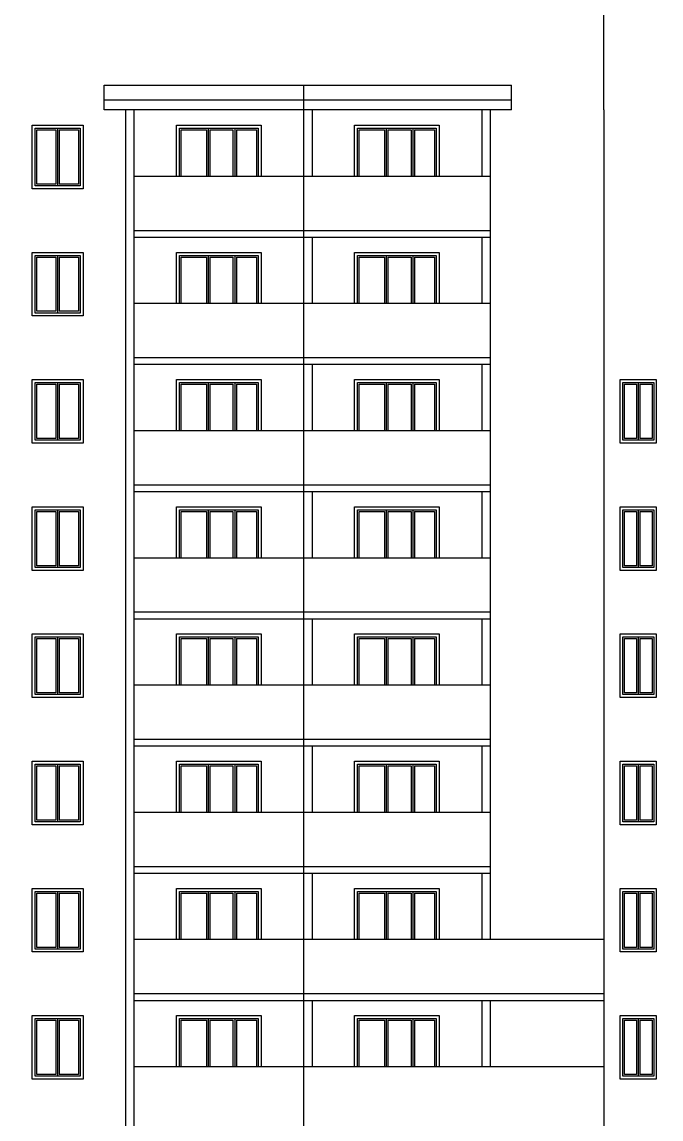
# Model space of a CAD drawing. Header units: inches. Extents: x -634 to 3638, y -6930911 to 5552.
# Drawn here: x 2327.81 to 2342.35, y 3409.74 to 3434.7 of the extents above; entities that cross this region are included whole.
import ezdxf

# ---------------------------------------------------------------- set-up
doc = ezdxf.new("R2010")
doc.units = ezdxf.units.IN
doc.header["$MEASUREMENT"] = 0
doc.linetypes.add('Dashed', pattern=[1128.888893, 564.444447, -564.444447])
for name, color, linetype, lineweight in [('ELEV', 134, 'Continuous', 18), ('фасады', 7, 'Continuous', 30), ('фасады2', 7, 'Continuous', 25)]:
    doc.layers.add(name, color=color, linetype=linetype, lineweight=lineweight)

msp = doc.modelspace()

# ---------------------------------------------------------------- hatches: boundary and pattern name
at = {"layer": 'ELEV', "linetype": 'Continuous'}
h = msp.add_hatch(dxfattribs=at)
h.set_pattern_fill('ANSI31', color=256, scale=0.01044, style=0)
h.set_pattern_definition([(45, (1262.311104, 3366.587935), (-0.02343928418428, 0.02343928418428), [])])
edge = h.paths.add_edge_path()
edge.add_ellipse((1445.78234, 3471.96182), major_axis=(0, 6932302.83262), ratio=0.00000001506, start_angle=89.999976115149, end_angle=270.000023884851)
edge.add_line((1445.67794, 3474.85168), (1445.67794, 3528.48347))
edge.add_line((1445.67794, 3528.48347), (1445.88675, 3528.48347))
edge.add_line((1445.88675, 3528.48347), (1445.88675, 3474.85168))

# ---------------------------------------------------------------- linework, layer by layer
at = {"layer": 'фасады', "color": 7, "linetype": 'Dashed', "ltscale": 100}
for points in [[(2341.05184, 3432.69494), (2341.05184, 3436.10975)], [(2329.68555, 3432.69494), (2329.68555, 3433.25448)], [(2329.68555, 3433.25448), (2338.94604, 3433.25448)], [(2334.21933, 3433.25448), (2334.21933, 3429.80104)], [(2338.94604, 3432.69494), (2338.94604, 3433.25448)], [(2329.68555, 3432.92645), (2338.94604, 3432.92645)], [(2330.16787, 3432.69494), (2330.16787, 3429.80104)], [(2330.36079, 3432.69494), (2330.36079, 3429.80104)], [(2334.41226, 3432.69494), (2334.41226, 3431.19011)], [(2338.27079, 3432.69494), (2338.27079, 3431.19011)], [(2338.46372, 3432.69494), (2338.46372, 3429.80104)], [(2341.05184, 3432.69494), (2341.05184, 3429.80104)], [(2330.36079, 3431.19011), (2338.46372, 3431.19011)], [(2330.16787, 3429.80104), (2330.16787, 3426.90714)], [(2330.36079, 3429.95538), (2338.46372, 3429.95538)], [(2330.36079, 3429.80104), (2330.36079, 3426.90714)], [(2330.36079, 3429.80104), (2338.46372, 3429.80104)], [(2334.21933, 3429.80104), (2334.21933, 3426.90714)], [(2334.41226, 3429.80104), (2334.41226, 3428.29621)], [(2338.27079, 3429.80104), (2338.27079, 3428.29621)], [(2338.46372, 3429.80104), (2338.46372, 3426.90714)], [(2341.05184, 3429.80104), (2341.05184, 3426.90714)], [(2330.36079, 3428.29621), (2338.46372, 3428.29621)], [(2330.36079, 3427.06148), (2338.46372, 3427.06148)], [(2330.16787, 3426.90714), (2330.16787, 3424.01323)], [(2330.36079, 3426.90714), (2330.36079, 3424.01323)], [(2330.36079, 3426.90714), (2338.46372, 3426.90714)], [(2330.36079, 3426.90714), (2338.46372, 3426.90714)], [(2334.21933, 3426.90714), (2334.21933, 3424.01323)], [(2334.41226, 3426.90714), (2334.41226, 3425.40231)], [(2338.27079, 3426.90714), (2338.27079, 3425.40231)], [(2338.46372, 3426.90714), (2338.46372, 3424.01323)], [(2341.05184, 3426.90714), (2341.05184, 3424.01323)], [(2330.36079, 3425.40231), (2338.46372, 3425.40231)], [(2330.16787, 3424.01323), (2330.16787, 3421.11933)], [(2330.36079, 3424.16758), (2338.46372, 3424.16758)], [(2330.36079, 3424.01323), (2330.36079, 3421.11933)], [(2330.36079, 3424.01323), (2338.46372, 3424.01323)], [(2334.21933, 3424.01323), (2334.21933, 3421.11933)], [(2334.41226, 3424.01323), (2334.41226, 3422.5084)], [(2338.27079, 3424.01323), (2338.27079, 3422.5084)], [(2338.46372, 3424.01323), (2338.46372, 3421.11933)], [(2341.05184, 3424.01323), (2341.05184, 3421.11933)], [(2330.36079, 3422.5084), (2338.46372, 3422.5084)], [(2330.36079, 3421.27367), (2338.46372, 3421.27367)], [(2330.16787, 3421.11933), (2330.16787, 3418.22543)], [(2330.36079, 3421.11933), (2330.36079, 3418.22543)], [(2330.36079, 3421.11933), (2338.46372, 3421.11933)], [(2334.21933, 3421.11933), (2334.21933, 3418.22543)], [(2334.41226, 3421.11933), (2334.41226, 3419.6145)], [(2338.27079, 3421.11933), (2338.27079, 3419.6145)], [(2338.46372, 3421.11933), (2338.46372, 3418.22543)], [(2341.05184, 3421.11933), (2341.05184, 3418.22543)], [(2330.36079, 3419.6145), (2338.46372, 3419.6145)], [(2330.36079, 3418.37977), (2338.46372, 3418.37977)], [(2330.16787, 3418.22543), (2330.16787, 3415.33152)], [(2330.36079, 3418.22543), (2330.36079, 3415.33152)], [(2330.36079, 3418.22543), (2338.46372, 3418.22543)], [(2334.21933, 3418.22543), (2334.21933, 3415.33152)], [(2334.41226, 3418.22543), (2334.41226, 3416.7206)], [(2338.27079, 3418.22543), (2338.27079, 3416.7206)], [(2338.46372, 3418.22543), (2338.46372, 3415.33152)], [(2341.05184, 3418.22543), (2341.05184, 3415.33152)], [(2330.36079, 3416.7206), (2338.46372, 3416.7206)], [(2330.16787, 3415.33152), (2330.16787, 3412.43762)], [(2330.36079, 3415.48587), (2338.46372, 3415.48587)], [(2330.36079, 3415.33152), (2330.36079, 3412.43762)], [(2330.36079, 3415.33152), (2338.46372, 3415.33152)], [(2334.21933, 3415.33152), (2334.21933, 3412.43762)], [(2334.41226, 3415.33152), (2334.41226, 3413.82669)], [(2338.27079, 3415.33152), (2338.27079, 3413.82669)], [(2338.46372, 3415.33152), (2338.46372, 3413.82669)], [(2341.05184, 3415.33152), (2341.05184, 3412.43762)], [(2330.36079, 3413.82669), (2341.05184, 3413.82669)], [(2330.36079, 3412.59196), (2341.05184, 3412.59196)], [(2330.16787, 3412.43762), (2330.16787, 3409.54372)], [(2330.36079, 3412.43762), (2330.36079, 3409.54372)], [(2330.36079, 3412.43762), (2341.05184, 3412.43762)], [(2334.21933, 3412.43762), (2334.21933, 3409.54372)], [(2334.41226, 3412.43762), (2334.41226, 3410.93279)], [(2338.27079, 3412.43762), (2338.27079, 3410.93279)], [(2338.46372, 3412.43762), (2338.46372, 3410.93279)], [(2341.05184, 3412.43762), (2341.05184, 3409.54372)], [(2330.36079, 3410.93279), (2341.05184, 3410.93279)]]:
    msp.add_lwpolyline(points, dxfattribs=at)
at = {"layer": 'фасады', "color": 7, "ltscale": 100}
msp.add_lwpolyline([(2338.94604, 3432.69494), (2329.68555, 3432.69494)], dxfattribs=at)
at = {"layer": 'фасады2', "color": 7, "ltscale": 100}
for p, q in [((2341.47965, 3425.18044), (2341.47965, 3426.49234)), ((2341.47965, 3426.49234), (2342.18383, 3426.49234)), ((2341.51824, 3425.21903), (2341.51824, 3426.45376)), ((2341.51824, 3426.45376), (2341.79316, 3426.45376)), ((2341.87033, 3426.45376), (2342.14525, 3426.45376)), ((2342.14525, 3426.45376), (2342.14525, 3425.21903)), ((2342.18383, 3426.49234), (2342.18383, 3425.18044)), ((2342.18383, 3425.18044), (2341.47965, 3425.18044)), ((2341.79316, 3425.21903), (2341.51824, 3425.21903)), ((2342.14525, 3425.21903), (2341.87033, 3425.21903)), ((2341.47965, 3422.28654), (2341.47965, 3423.59844)), ((2341.47965, 3423.59844), (2342.18383, 3423.59844)), ((2341.51824, 3422.32512), (2341.51824, 3423.55986)), ((2341.51824, 3423.55986), (2341.79316, 3423.55986)), ((2341.87033, 3423.55986), (2342.14525, 3423.55986)), ((2342.14525, 3423.55986), (2342.14525, 3422.32512)), ((2342.18383, 3423.59844), (2342.18383, 3422.28654)), ((2342.18383, 3422.28654), (2341.47965, 3422.28654)), ((2341.79316, 3422.32512), (2341.51824, 3422.32512)), ((2342.14525, 3422.32512), (2341.87033, 3422.32512)), ((2341.47965, 3419.39264), (2341.47965, 3420.70454)), ((2341.47965, 3420.70454), (2342.18383, 3420.70454)), ((2341.51824, 3419.43122), (2341.51824, 3420.66595)), ((2341.51824, 3420.66595), (2341.79316, 3420.66595)), ((2341.87033, 3420.66595), (2342.14525, 3420.66595)), ((2342.14525, 3420.66595), (2342.14525, 3419.43122)), ((2342.18383, 3420.70454), (2342.18383, 3419.39264)), ((2342.18383, 3419.39264), (2341.47965, 3419.39264)), ((2341.79316, 3419.43122), (2341.51824, 3419.43122)), ((2342.14525, 3419.43122), (2341.87033, 3419.43122)), ((2341.47965, 3416.49873), (2341.47965, 3417.81063)), ((2341.47965, 3417.81063), (2342.18383, 3417.81063)), ((2341.51824, 3416.53732), (2341.51824, 3417.77205)), ((2341.51824, 3417.77205), (2341.79316, 3417.77205)), ((2341.87033, 3417.77205), (2342.14525, 3417.77205)), ((2342.14525, 3417.77205), (2342.14525, 3416.53732)), ((2342.18383, 3417.81063), (2342.18383, 3416.49873)), ((2341.79316, 3416.53732), (2341.51824, 3416.53732)), ((2342.14525, 3416.53732), (2341.87033, 3416.53732)), ((2342.18383, 3416.49873), (2341.47965, 3416.49873)), ((2341.47965, 3413.60483), (2341.47965, 3414.91673)), ((2341.47965, 3414.91673), (2342.18383, 3414.91673)), ((2341.51824, 3413.64341), (2341.51824, 3414.87815)), ((2341.51824, 3414.87815), (2341.79316, 3414.87815)), ((2341.87033, 3414.87815), (2342.14525, 3414.87815)), ((2342.14525, 3414.87815), (2342.14525, 3413.64341)), ((2342.18383, 3414.91673), (2342.18383, 3413.60483)), ((2342.18383, 3413.60483), (2341.47965, 3413.60483)), ((2341.79316, 3413.64341), (2341.51824, 3413.64341)), ((2342.14525, 3413.64341), (2341.87033, 3413.64341)), ((2341.47965, 3410.71093), (2341.47965, 3412.02283)), ((2341.47965, 3412.02283), (2342.18383, 3412.02283)), ((2342.18383, 3412.02283), (2342.18383, 3410.71093)), ((2341.51824, 3410.74951), (2341.51824, 3411.98424)), ((2341.51824, 3411.98424), (2341.79316, 3411.98424)), ((2341.87033, 3411.98424), (2342.14525, 3411.98424)), ((2342.14525, 3411.98424), (2342.14525, 3410.74951)), ((2342.18383, 3410.71093), (2341.47965, 3410.71093)), ((2341.79316, 3410.74951), (2341.51824, 3410.74951)), ((2342.14525, 3410.74951), (2341.87033, 3410.74951))]:
    msp.add_line(p, q, dxfattribs=at)
for points in [[(2328.04567, 3432.34767), (2329.20323, 3432.34767), (2329.20323, 3430.90072), (2328.04567, 3430.90072)], [(2328.11319, 3432.28015), (2329.13571, 3432.28015), (2329.13571, 3430.96825), (2328.11319, 3430.96825)], [(2328.04567, 3429.45377), (2329.20323, 3429.45377), (2329.20323, 3428.00682), (2328.04567, 3428.00682)], [(2328.11319, 3429.38625), (2329.13571, 3429.38625), (2329.13571, 3428.07434), (2328.11319, 3428.07434)], [(2328.04567, 3426.55987), (2329.20323, 3426.55987), (2329.20323, 3425.11292), (2328.04567, 3425.11292)], [(2341.42177, 3426.55987), (2342.24171, 3426.55987), (2342.24171, 3425.11292), (2341.42177, 3425.11292)], [(2328.11319, 3426.49234), (2329.13571, 3426.49234), (2329.13571, 3425.18044), (2328.11319, 3425.18044)], [(2328.04567, 3423.66597), (2329.20323, 3423.66597), (2329.20323, 3422.21901), (2328.04567, 3422.21901)], [(2328.11319, 3423.59844), (2329.13571, 3423.59844), (2329.13571, 3422.28654), (2328.11319, 3422.28654)], [(2341.42177, 3423.66597), (2342.24171, 3423.66597), (2342.24171, 3422.21901), (2341.42177, 3422.21901)], [(2328.04567, 3420.77206), (2329.20323, 3420.77206), (2329.20323, 3419.32511), (2328.04567, 3419.32511)], [(2341.42177, 3420.77206), (2342.24171, 3420.77206), (2342.24171, 3419.32511), (2341.42177, 3419.32511)], [(2328.11319, 3420.70454), (2329.13571, 3420.70454), (2329.13571, 3419.39264), (2328.11319, 3419.39264)], [(2328.04567, 3417.87816), (2329.20323, 3417.87816), (2329.20323, 3416.43121), (2328.04567, 3416.43121)], [(2328.11319, 3417.81063), (2329.13571, 3417.81063), (2329.13571, 3416.49873), (2328.11319, 3416.49873)], [(2341.42177, 3417.87816), (2342.24171, 3417.87816), (2342.24171, 3416.43121), (2341.42177, 3416.43121)], [(2328.04567, 3414.98426), (2329.20323, 3414.98426), (2329.20323, 3413.5373), (2328.04567, 3413.5373)], [(2328.11319, 3414.91673), (2329.13571, 3414.91673), (2329.13571, 3413.60483), (2328.11319, 3413.60483)], [(2341.42177, 3414.98426), (2342.24171, 3414.98426), (2342.24171, 3413.5373), (2341.42177, 3413.5373)], [(2328.04567, 3412.09035), (2329.20323, 3412.09035), (2329.20323, 3410.6434), (2328.04567, 3410.6434)], [(2328.11319, 3412.02283), (2329.13571, 3412.02283), (2329.13571, 3410.71093), (2328.11319, 3410.71093)], [(2341.42177, 3412.09035), (2342.24171, 3412.09035), (2342.24171, 3410.6434), (2341.42177, 3410.6434)]]:
    msp.add_lwpolyline(points, close=True, dxfattribs=at)
for points in [[(2328.58587, 3431.00683), (2328.15178, 3431.00683), (2328.15178, 3432.24156), (2328.58587, 3432.24156)], [(2328.58587, 3432.24156), (2328.58587, 3431.00683)], [(2328.62445, 3432.28015), (2328.62445, 3430.96825)], [(2328.66304, 3432.24156), (2329.09712, 3432.24156), (2329.09712, 3431.00683), (2328.66304, 3431.00683)], [(2328.66304, 3432.24156), (2328.66304, 3431.00683)], [(2328.58587, 3428.11293), (2328.15178, 3428.11293), (2328.15178, 3429.34766), (2328.58587, 3429.34766)], [(2328.58587, 3429.34766), (2328.58587, 3428.11293)], [(2328.62445, 3429.38625), (2328.62445, 3428.07434)], [(2328.66304, 3429.34766), (2329.09712, 3429.34766), (2329.09712, 3428.11293), (2328.66304, 3428.11293)], [(2328.66304, 3429.34766), (2328.66304, 3428.11293)], [(2328.58587, 3425.21903), (2328.15178, 3425.21903), (2328.15178, 3426.45376), (2328.58587, 3426.45376)], [(2328.58587, 3426.45376), (2328.58587, 3425.21903)], [(2328.62445, 3426.49234), (2328.62445, 3425.18044)], [(2328.66304, 3426.45376), (2329.09712, 3426.45376), (2329.09712, 3425.21903), (2328.66304, 3425.21903)], [(2328.66304, 3426.45376), (2328.66304, 3425.21903)], [(2341.79316, 3426.45376), (2341.79316, 3425.21903)], [(2341.79316, 3426.45376), (2341.79316, 3425.21903)], [(2341.83174, 3426.49234), (2341.83174, 3425.18044)], [(2341.87033, 3426.45376), (2341.87033, 3425.21903)], [(2328.58587, 3422.32512), (2328.15178, 3422.32512), (2328.15178, 3423.55986), (2328.58587, 3423.55986)], [(2328.58587, 3423.55986), (2328.58587, 3422.32512)], [(2328.62445, 3423.59844), (2328.62445, 3422.28654)], [(2328.66304, 3423.55986), (2329.09712, 3423.55986), (2329.09712, 3422.32512), (2328.66304, 3422.32512)], [(2328.66304, 3423.55986), (2328.66304, 3422.32512)], [(2341.79316, 3423.55986), (2341.79316, 3422.32512)], [(2341.79316, 3423.55986), (2341.79316, 3422.32512)], [(2341.83174, 3423.59844), (2341.83174, 3422.28654)], [(2341.87033, 3423.55986), (2341.87033, 3422.32512)], [(2328.58587, 3419.43122), (2328.15178, 3419.43122), (2328.15178, 3420.66595), (2328.58587, 3420.66595)], [(2328.58587, 3420.66595), (2328.58587, 3419.43122)], [(2328.62445, 3420.70454), (2328.62445, 3419.39264)], [(2328.66304, 3420.66595), (2329.09712, 3420.66595), (2329.09712, 3419.43122), (2328.66304, 3419.43122)], [(2328.66304, 3420.66595), (2328.66304, 3419.43122)], [(2341.79316, 3420.66595), (2341.79316, 3419.43122)], [(2341.79316, 3420.66595), (2341.79316, 3419.43122)], [(2341.83174, 3420.70454), (2341.83174, 3419.39264)], [(2341.87033, 3420.66595), (2341.87033, 3419.43122)], [(2328.58587, 3416.53732), (2328.15178, 3416.53732), (2328.15178, 3417.77205), (2328.58587, 3417.77205)], [(2328.58587, 3417.77205), (2328.58587, 3416.53732)], [(2328.62445, 3417.81063), (2328.62445, 3416.49873)], [(2328.66304, 3417.77205), (2329.09712, 3417.77205), (2329.09712, 3416.53732), (2328.66304, 3416.53732)], [(2328.66304, 3417.77205), (2328.66304, 3416.53732)], [(2341.79316, 3417.77205), (2341.79316, 3416.53732)], [(2341.79316, 3417.77205), (2341.79316, 3416.53732)], [(2341.83174, 3417.81063), (2341.83174, 3416.49873)], [(2341.87033, 3417.77205), (2341.87033, 3416.53732)], [(2328.58587, 3413.64341), (2328.15178, 3413.64341), (2328.15178, 3414.87815), (2328.58587, 3414.87815)], [(2328.58587, 3414.87815), (2328.58587, 3413.64341)], [(2328.62445, 3414.91673), (2328.62445, 3413.60483)], [(2328.66304, 3414.87815), (2329.09712, 3414.87815), (2329.09712, 3413.64341), (2328.66304, 3413.64341)], [(2328.66304, 3414.87815), (2328.66304, 3413.64341)], [(2341.79316, 3414.87815), (2341.79316, 3413.64341)], [(2341.79316, 3414.87815), (2341.79316, 3413.64341)], [(2341.83174, 3414.91673), (2341.83174, 3413.60483)], [(2341.87033, 3414.87815), (2341.87033, 3413.64341)], [(2328.62445, 3412.02283), (2328.62445, 3410.71093)], [(2341.83174, 3412.02283), (2341.83174, 3410.71093)], [(2328.58587, 3410.74951), (2328.15178, 3410.74951), (2328.15178, 3411.98424), (2328.58587, 3411.98424)], [(2328.58587, 3411.98424), (2328.58587, 3410.74951)], [(2328.66304, 3411.98424), (2329.09712, 3411.98424), (2329.09712, 3410.74951), (2328.66304, 3410.74951)], [(2328.66304, 3411.98424), (2328.66304, 3410.74951)], [(2341.79316, 3411.98424), (2341.79316, 3410.74951)], [(2341.79316, 3411.98424), (2341.79316, 3410.74951)], [(2341.87033, 3411.98424), (2341.87033, 3410.74951)]]:
    msp.add_lwpolyline(points, dxfattribs=at)
at = {"layer": 'фасады2', "color": 7, "linetype": 'Dashed', "ltscale": 100}
for points in [[(2331.32543, 3431.19011), (2331.32543, 3432.34767), (2333.2547, 3432.34767), (2333.2547, 3431.19011)], [(2331.39295, 3431.19011), (2331.39295, 3432.28015), (2333.18717, 3432.28015), (2333.18717, 3431.19011)], [(2331.43154, 3431.19011), (2331.43154, 3432.24156), (2332.01032, 3432.24156)], [(2332.01032, 3432.24156), (2332.01032, 3431.19011)], [(2332.0489, 3432.28015), (2332.0489, 3431.19011)], [(2332.08749, 3432.24156), (2332.08749, 3431.19011)], [(2332.08749, 3432.24156), (2332.61321, 3432.24156)], [(2332.61321, 3432.24156), (2332.61321, 3431.19011)], [(2332.6518, 3432.28015), (2332.6518, 3431.19011)], [(2332.69038, 3432.24156), (2332.69038, 3431.19011)], [(2332.69038, 3432.24156), (2333.14859, 3432.24156), (2333.14859, 3431.19011)], [(2335.37689, 3431.19011), (2335.37689, 3432.34767), (2337.30616, 3432.34767), (2337.30616, 3431.19011)], [(2335.44442, 3431.19011), (2335.44442, 3432.28015), (2337.23864, 3432.28015), (2337.23864, 3431.19011)], [(2335.483, 3431.19011), (2335.483, 3432.24156), (2336.06178, 3432.24156)], [(2336.06178, 3432.24156), (2336.06178, 3431.19011)], [(2336.10037, 3432.28015), (2336.10037, 3431.19011)], [(2336.13895, 3432.24156), (2336.13895, 3431.19011)], [(2336.13895, 3432.24156), (2336.66468, 3432.24156)], [(2336.66468, 3432.24156), (2336.66468, 3431.19011)], [(2336.70326, 3432.28015), (2336.70326, 3431.19011)], [(2336.74185, 3432.24156), (2336.74185, 3431.19011)], [(2336.74185, 3432.24156), (2337.20005, 3432.24156), (2337.20005, 3431.19011)], [(2331.32543, 3428.29621), (2331.32543, 3429.45377), (2333.2547, 3429.45377), (2333.2547, 3428.29621)], [(2331.39295, 3428.29621), (2331.39295, 3429.38625), (2333.18717, 3429.38625), (2333.18717, 3428.29621)], [(2331.43154, 3428.29621), (2331.43154, 3429.34766), (2332.01032, 3429.34766)], [(2332.01032, 3429.34766), (2332.01032, 3428.29621)], [(2332.0489, 3429.38625), (2332.0489, 3428.29621)], [(2332.08749, 3429.34766), (2332.08749, 3428.29621)], [(2332.08749, 3429.34766), (2332.61321, 3429.34766)], [(2332.61321, 3429.34766), (2332.61321, 3428.29621)], [(2332.6518, 3429.38625), (2332.6518, 3428.29621)], [(2332.69038, 3429.34766), (2332.69038, 3428.29621)], [(2332.69038, 3429.34766), (2333.14859, 3429.34766), (2333.14859, 3428.29621)], [(2335.37689, 3428.29621), (2335.37689, 3429.45377), (2337.30616, 3429.45377), (2337.30616, 3428.29621)], [(2335.44442, 3428.29621), (2335.44442, 3429.38625), (2337.23864, 3429.38625), (2337.23864, 3428.29621)], [(2335.483, 3428.29621), (2335.483, 3429.34766), (2336.06178, 3429.34766)], [(2336.06178, 3429.34766), (2336.06178, 3428.29621)], [(2336.10037, 3429.38625), (2336.10037, 3428.29621)], [(2336.13895, 3429.34766), (2336.13895, 3428.29621)], [(2336.13895, 3429.34766), (2336.66468, 3429.34766)], [(2336.66468, 3429.34766), (2336.66468, 3428.29621)], [(2336.70326, 3429.38625), (2336.70326, 3428.29621)], [(2336.74185, 3429.34766), (2336.74185, 3428.29621)], [(2336.74185, 3429.34766), (2337.20005, 3429.34766), (2337.20005, 3428.29621)], [(2331.32543, 3425.40231), (2331.32543, 3426.55987), (2333.2547, 3426.55987), (2333.2547, 3425.40231)], [(2335.37689, 3425.40231), (2335.37689, 3426.55987), (2337.30616, 3426.55987), (2337.30616, 3425.40231)], [(2331.39295, 3425.40231), (2331.39295, 3426.49234), (2333.18717, 3426.49234), (2333.18717, 3425.40231)], [(2331.43154, 3425.40231), (2331.43154, 3426.45376), (2332.01032, 3426.45376)], [(2332.01032, 3426.45376), (2332.01032, 3425.40231)], [(2332.0489, 3426.49234), (2332.0489, 3425.40231)], [(2332.08749, 3426.45376), (2332.08749, 3425.40231)], [(2332.08749, 3426.45376), (2332.61321, 3426.45376)], [(2332.61321, 3426.45376), (2332.61321, 3425.40231)], [(2332.6518, 3426.49234), (2332.6518, 3425.40231)], [(2332.69038, 3426.45376), (2332.69038, 3425.40231)], [(2332.69038, 3426.45376), (2333.14859, 3426.45376), (2333.14859, 3425.40231)], [(2335.44442, 3425.40231), (2335.44442, 3426.49234), (2337.23864, 3426.49234), (2337.23864, 3425.40231)], [(2335.483, 3425.40231), (2335.483, 3426.45376), (2336.06178, 3426.45376)], [(2336.06178, 3426.45376), (2336.06178, 3425.40231)], [(2336.10037, 3426.49234), (2336.10037, 3425.40231)], [(2336.13895, 3426.45376), (2336.13895, 3425.40231)], [(2336.13895, 3426.45376), (2336.66468, 3426.45376)], [(2336.66468, 3426.45376), (2336.66468, 3425.40231)], [(2336.70326, 3426.49234), (2336.70326, 3425.40231)], [(2336.74185, 3426.45376), (2336.74185, 3425.40231)], [(2336.74185, 3426.45376), (2337.20005, 3426.45376), (2337.20005, 3425.40231)], [(2331.32543, 3422.5084), (2331.32543, 3423.66597), (2333.2547, 3423.66597), (2333.2547, 3422.5084)], [(2331.39295, 3422.5084), (2331.39295, 3423.59844), (2333.18717, 3423.59844), (2333.18717, 3422.5084)], [(2331.43154, 3422.5084), (2331.43154, 3423.55986), (2332.01032, 3423.55986)], [(2332.01032, 3423.55986), (2332.01032, 3422.5084)], [(2332.0489, 3423.59844), (2332.0489, 3422.5084)], [(2332.08749, 3423.55986), (2332.08749, 3422.5084)], [(2332.08749, 3423.55986), (2332.61321, 3423.55986)], [(2332.61321, 3423.55986), (2332.61321, 3422.5084)], [(2332.6518, 3423.59844), (2332.6518, 3422.5084)], [(2332.69038, 3423.55986), (2332.69038, 3422.5084)], [(2332.69038, 3423.55986), (2333.14859, 3423.55986), (2333.14859, 3422.5084)], [(2335.37689, 3422.5084), (2335.37689, 3423.66597), (2337.30616, 3423.66597), (2337.30616, 3422.5084)], [(2335.44442, 3422.5084), (2335.44442, 3423.59844), (2337.23864, 3423.59844), (2337.23864, 3422.5084)], [(2335.483, 3422.5084), (2335.483, 3423.55986), (2336.06178, 3423.55986)], [(2336.06178, 3423.55986), (2336.06178, 3422.5084)], [(2336.10037, 3423.59844), (2336.10037, 3422.5084)], [(2336.13895, 3423.55986), (2336.13895, 3422.5084)], [(2336.13895, 3423.55986), (2336.66468, 3423.55986)], [(2336.66468, 3423.55986), (2336.66468, 3422.5084)], [(2336.70326, 3423.59844), (2336.70326, 3422.5084)], [(2336.74185, 3423.55986), (2336.74185, 3422.5084)], [(2336.74185, 3423.55986), (2337.20005, 3423.55986), (2337.20005, 3422.5084)], [(2331.32543, 3419.6145), (2331.32543, 3420.77206), (2333.2547, 3420.77206), (2333.2547, 3419.6145)], [(2335.37689, 3419.6145), (2335.37689, 3420.77206), (2337.30616, 3420.77206), (2337.30616, 3419.6145)], [(2331.39295, 3419.6145), (2331.39295, 3420.70454), (2333.18717, 3420.70454), (2333.18717, 3419.6145)], [(2331.43154, 3419.6145), (2331.43154, 3420.66595), (2332.01032, 3420.66595)], [(2332.01032, 3420.66595), (2332.01032, 3419.6145)], [(2332.0489, 3420.70454), (2332.0489, 3419.6145)], [(2332.08749, 3420.66595), (2332.08749, 3419.6145)], [(2332.08749, 3420.66595), (2332.61321, 3420.66595)], [(2332.61321, 3420.66595), (2332.61321, 3419.6145)], [(2332.6518, 3420.70454), (2332.6518, 3419.6145)], [(2332.69038, 3420.66595), (2332.69038, 3419.6145)], [(2332.69038, 3420.66595), (2333.14859, 3420.66595), (2333.14859, 3419.6145)], [(2335.44442, 3419.6145), (2335.44442, 3420.70454), (2337.23864, 3420.70454), (2337.23864, 3419.6145)], [(2335.483, 3419.6145), (2335.483, 3420.66595), (2336.06178, 3420.66595)], [(2336.06178, 3420.66595), (2336.06178, 3419.6145)], [(2336.10037, 3420.70454), (2336.10037, 3419.6145)], [(2336.13895, 3420.66595), (2336.13895, 3419.6145)], [(2336.13895, 3420.66595), (2336.66468, 3420.66595)], [(2336.66468, 3420.66595), (2336.66468, 3419.6145)], [(2336.70326, 3420.70454), (2336.70326, 3419.6145)], [(2336.74185, 3420.66595), (2336.74185, 3419.6145)], [(2336.74185, 3420.66595), (2337.20005, 3420.66595), (2337.20005, 3419.6145)], [(2331.32543, 3416.7206), (2331.32543, 3417.87816), (2333.2547, 3417.87816), (2333.2547, 3416.7206)], [(2331.39295, 3416.7206), (2331.39295, 3417.81063), (2333.18717, 3417.81063), (2333.18717, 3416.7206)], [(2331.43154, 3416.7206), (2331.43154, 3417.77205), (2332.01032, 3417.77205)], [(2332.01032, 3417.77205), (2332.01032, 3416.7206)], [(2332.0489, 3417.81063), (2332.0489, 3416.7206)], [(2332.08749, 3417.77205), (2332.08749, 3416.7206)], [(2332.08749, 3417.77205), (2332.61321, 3417.77205)], [(2332.61321, 3417.77205), (2332.61321, 3416.7206)], [(2332.6518, 3417.81063), (2332.6518, 3416.7206)], [(2332.69038, 3417.77205), (2332.69038, 3416.7206)], [(2332.69038, 3417.77205), (2333.14859, 3417.77205), (2333.14859, 3416.7206)], [(2335.37689, 3416.7206), (2335.37689, 3417.87816), (2337.30616, 3417.87816), (2337.30616, 3416.7206)], [(2335.44442, 3416.7206), (2335.44442, 3417.81063), (2337.23864, 3417.81063), (2337.23864, 3416.7206)], [(2335.483, 3416.7206), (2335.483, 3417.77205), (2336.06178, 3417.77205)], [(2336.06178, 3417.77205), (2336.06178, 3416.7206)], [(2336.10037, 3417.81063), (2336.10037, 3416.7206)], [(2336.13895, 3417.77205), (2336.13895, 3416.7206)], [(2336.13895, 3417.77205), (2336.66468, 3417.77205)], [(2336.66468, 3417.77205), (2336.66468, 3416.7206)], [(2336.70326, 3417.81063), (2336.70326, 3416.7206)], [(2336.74185, 3417.77205), (2336.74185, 3416.7206)], [(2336.74185, 3417.77205), (2337.20005, 3417.77205), (2337.20005, 3416.7206)], [(2331.32543, 3413.82669), (2331.32543, 3414.98426), (2333.2547, 3414.98426), (2333.2547, 3413.82669)], [(2331.39295, 3413.82669), (2331.39295, 3414.91673), (2333.18717, 3414.91673), (2333.18717, 3413.82669)], [(2331.43154, 3413.82669), (2331.43154, 3414.87815), (2332.01032, 3414.87815)], [(2332.01032, 3414.87815), (2332.01032, 3413.82669)], [(2332.0489, 3414.91673), (2332.0489, 3413.82669)], [(2332.08749, 3414.87815), (2332.08749, 3413.82669)], [(2332.08749, 3414.87815), (2332.61321, 3414.87815)], [(2332.61321, 3414.87815), (2332.61321, 3413.82669)], [(2332.6518, 3414.91673), (2332.6518, 3413.82669)], [(2332.69038, 3414.87815), (2332.69038, 3413.82669)], [(2332.69038, 3414.87815), (2333.14859, 3414.87815), (2333.14859, 3413.82669)], [(2335.37689, 3413.82669), (2335.37689, 3414.98426), (2337.30616, 3414.98426), (2337.30616, 3413.82669)], [(2335.44442, 3413.82669), (2335.44442, 3414.91673), (2337.23864, 3414.91673), (2337.23864, 3413.82669)], [(2335.483, 3413.82669), (2335.483, 3414.87815), (2336.06178, 3414.87815)], [(2336.06178, 3414.87815), (2336.06178, 3413.82669)], [(2336.10037, 3414.91673), (2336.10037, 3413.82669)], [(2336.13895, 3414.87815), (2336.13895, 3413.82669)], [(2336.13895, 3414.87815), (2336.66468, 3414.87815)], [(2336.66468, 3414.87815), (2336.66468, 3413.82669)], [(2336.70326, 3414.91673), (2336.70326, 3413.82669)], [(2336.74185, 3414.87815), (2336.74185, 3413.82669)], [(2336.74185, 3414.87815), (2337.20005, 3414.87815), (2337.20005, 3413.82669)], [(2331.32543, 3410.93279), (2331.32543, 3412.09035), (2333.2547, 3412.09035), (2333.2547, 3410.93279)], [(2331.39295, 3410.93279), (2331.39295, 3412.02283), (2333.18717, 3412.02283), (2333.18717, 3410.93279)], [(2332.0489, 3412.02283), (2332.0489, 3410.93279)], [(2332.6518, 3412.02283), (2332.6518, 3410.93279)], [(2335.37689, 3410.93279), (2335.37689, 3412.09035), (2337.30616, 3412.09035), (2337.30616, 3410.93279)], [(2335.44442, 3410.93279), (2335.44442, 3412.02283), (2337.23864, 3412.02283), (2337.23864, 3410.93279)], [(2336.10037, 3412.02283), (2336.10037, 3410.93279)], [(2336.70326, 3412.02283), (2336.70326, 3410.93279)], [(2331.43154, 3410.93279), (2331.43154, 3411.98424), (2332.01032, 3411.98424)], [(2332.01032, 3411.98424), (2332.01032, 3410.93279)], [(2332.08749, 3411.98424), (2332.08749, 3410.93279)], [(2332.08749, 3411.98424), (2332.61321, 3411.98424)], [(2332.61321, 3411.98424), (2332.61321, 3410.93279)], [(2332.69038, 3411.98424), (2332.69038, 3410.93279)], [(2332.69038, 3411.98424), (2333.14859, 3411.98424), (2333.14859, 3410.93279)], [(2335.483, 3410.93279), (2335.483, 3411.98424), (2336.06178, 3411.98424)], [(2336.06178, 3411.98424), (2336.06178, 3410.93279)], [(2336.13895, 3411.98424), (2336.13895, 3410.93279)], [(2336.13895, 3411.98424), (2336.66468, 3411.98424)], [(2336.66468, 3411.98424), (2336.66468, 3410.93279)], [(2336.74185, 3411.98424), (2336.74185, 3410.93279)], [(2336.74185, 3411.98424), (2337.20005, 3411.98424), (2337.20005, 3410.93279)]]:
    msp.add_lwpolyline(points, dxfattribs=at)

doc.saveas('drawing.dxf')
